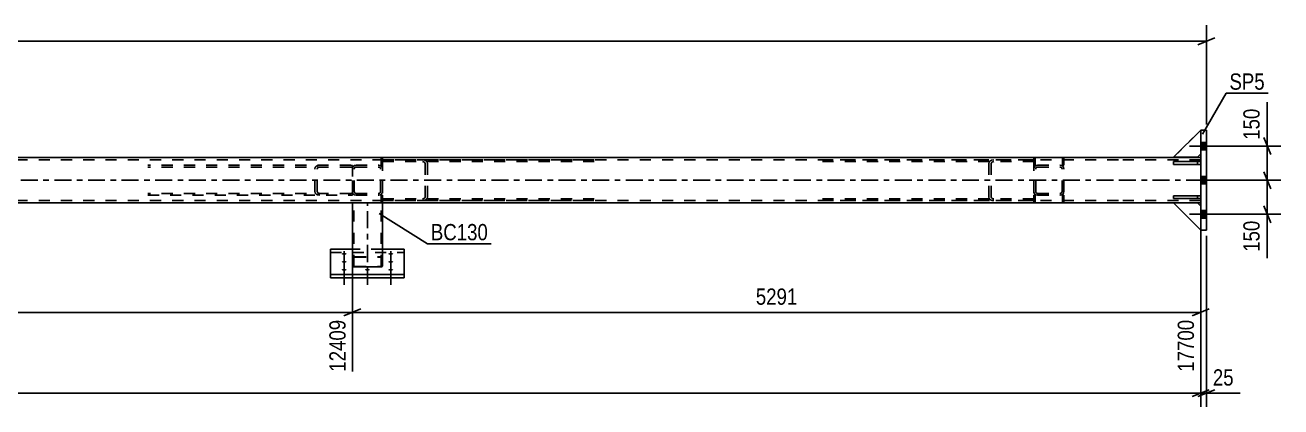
# Model space of a CAD drawing. Header units: millimetres. Extents: x -98 to 743, y -438 to 156.
# Drawn here: x 378.7 to 599.8, y -253.6 to -186.3 of the extents above; entities that cross this region are included whole.
import ezdxf

# ---------------------------------------------------------------- set-up
doc = ezdxf.new("R2010")
doc.units = ezdxf.units.MM
doc.linetypes.add('DXK_LINE_DOT2', pattern=[3.9198, 1.9599, -1.9599])
doc.linetypes.add('DXK_LINE_DOT3', pattern=[5.9187, 2.979, -0.9799, 0.9799, -0.9799])
doc.styles.add('Arial Narrow', font='ARIALN.TTF', dxfattribs={"height": 0.2})

# ---------------------------------------------------------------- blocks, each defined once
blk = doc.blocks.new('Part-761554712-5145 - 5026')
at = {"color": 7, "linetype": 'DXK_LINE_DOT2'}
for p, q in [((441.64, -210.04), (441.64, -217.24)), ((478.96, -210.04), (441.64, -210.04)), ((449.04, -210.09), (448.71, -210.04)), ((478.96, -210.36), (441.64, -210.36)), ((448.71, -210.36), (448.88, -210.39)), ((449.11, -210.56), (449.15, -210.68)), ((449.15, -216.6), (449.15, -210.68)), ((449.59, -210.68), (449.52, -210.44)), ((449.59, -216.6), (449.59, -210.68)), ((449.15, -216.6), (449.11, -216.73)), ((449.52, -216.85), (449.59, -216.6)), ((478.96, -216.92), (441.64, -216.92)), ((441.64, -217.24), (478.96, -217.24)), ((448.88, -216.9), (448.71, -216.92)), ((448.71, -217.24), (449.04, -217.2))]:
    blk.add_line(p, q, dxfattribs=at)
for centre, radius, start, end in [((448.77, -210.78), 0.401, 32.4104, 75.4453), ((448.84, -210.87), 0.802, 32.4104, 75.4453), ((448.77, -216.51), 0.401, 284.5547, 327.5896), ((448.84, -216.42), 0.802, 284.5547, 327.5896)]:
    blk.add_arc(centre, radius, start, end, dxfattribs=at)
blk = doc.blocks.new('Part-761554712-5135 - 5026')
at = {"color": 7, "linetype": 'DXK_LINE_DOT2'}
for p, q in [((556.6, -216.28), (556.36, -216.28)), ((556.36, -217.48), (556.36, -216.28)), ((556.36, -216.28), (556.36, -217.48)), ((556.6, -217.48), (556.6, -216.28)), ((556.6, -217.48), (556.6, -216.28)), ((556.36, -217.48), (556.6, -217.48))]:
    blk.add_line(p, q, dxfattribs=at)
blk = doc.blocks.new('Part-761554712-5141 - 5026')
at = {"color": 7, "linetype": 'DXK_LINE_DOT2'}
for p, q in [((436.41, -211.4), (436.36, -211.64)), ((436.36, -215.64), (436.36, -211.64)), ((436.68, -211.64), (436.71, -211.52)), ((436.68, -215.64), (436.68, -211.64)), ((437, -211), (436.76, -211.05)), ((436.88, -211.35), (437, -211.32)), ((437, -211), (441, -211)), ((437, -211.32), (441, -211.32)), ((441.25, -211.05), (441, -211)), ((441, -211.32), (441.12, -211.35)), ((441.3, -211.52), (441.32, -211.64)), ((441.32, -215.64), (441.32, -211.64)), ((441.64, -211.64), (441.59, -211.4)), ((441.64, -215.64), (441.64, -211.64)), ((436.36, -215.64), (436.41, -215.89)), ((436.71, -215.77), (436.68, -215.64)), ((436.76, -216.24), (437, -216.28)), ((437, -215.96), (436.88, -215.94)), ((437, -215.96), (441, -215.96)), ((437, -216.28), (441, -216.28)), ((441.12, -215.94), (441, -215.96)), ((441, -216.28), (441.25, -216.24)), ((441.32, -215.64), (441.3, -215.77)), ((441.59, -215.89), (441.64, -215.64))]:
    blk.add_line(p, q, dxfattribs=at)
at = {"color": 7, "linetype": 'DXK_LINE_DOT3'}
blk.add_line((439, -213.64), (439, -213.64), dxfattribs=at)
at = {"color": 7, "linetype": 'DXK_LINE_DOT2'}
for centre, radius, start, end in [((437, -211.64), 0.64, 112.5, 157.5), ((437, -211.64), 0.32, 112.5, 157.5), ((441, -211.64), 0.32, 22.5, 67.5), ((441, -211.64), 0.64, 22.5, 67.5), ((437, -215.64), 0.64, 202.5, 247.5), ((437, -215.64), 0.32, 202.5, 247.5), ((441, -215.64), 0.32, 292.5, 337.5), ((441, -215.64), 0.64, 292.5, 337.5)]:
    blk.add_arc(centre, radius, start, end, dxfattribs=at)
blk = doc.blocks.new('Part-761554712-5037 - 5026')
at = {"color": 2, "linetype": 'Continuous'}
for p, q in [((585.74, -222.44), (580.94, -217.64)), ((580.94, -217.64), (585.14, -217.64)), ((585.74, -218.24), (585.14, -217.64))]:
    blk.add_line(p, q, dxfattribs=at)
at = {"color": 7, "linetype": 'DXK_LINE_DOT2'}
blk.add_line((585.74, -218.24), (585.74, -222.44), dxfattribs=at)
blk = doc.blocks.new('Part-761554712-5038 - 5026')
at = {"color": 7, "linetype": 'DXK_LINE_DOT2'}
for p, q in [((585.14, -217.64), (580.94, -217.64)), ((580.94, -217.64), (585.74, -222.44)), ((585.74, -218.24), (585.14, -217.64)), ((585.74, -222.44), (585.74, -218.24))]:
    blk.add_line(p, q, dxfattribs=at)
blk = doc.blocks.new('Part-761554712-5039 - 5026')
at = {"color": 2, "linetype": 'Continuous'}
for p, q in [((580.94, -216.85), (580.94, -216.37)), ((585.74, -216.37), (580.94, -216.37)), ((585.74, -216.37), (585.74, -216.85)), ((585.74, -216.85), (580.94, -216.85))]:
    blk.add_line(p, q, dxfattribs=at)
at = {"color": 7, "linetype": 'DXK_LINE_DOT2'}
blk.add_line((585.14, -216.85), (585.14, -216.37), dxfattribs=at)
blk = doc.blocks.new('Part-761554712-5040 - 5026')
at = {"color": 2, "linetype": 'Continuous'}
for p, q in [((580.94, -210.85), (580.94, -210.37)), ((580.94, -210.37), (585.74, -210.37)), ((585.74, -210.85), (580.94, -210.85)), ((585.74, -210.37), (585.74, -210.85))]:
    blk.add_line(p, q, dxfattribs=at)
at = {"color": 7, "linetype": 'DXK_LINE_DOT2'}
blk.add_line((585.14, -210.85), (585.14, -210.37), dxfattribs=at)
blk = doc.blocks.new('Part-761554712-5041 - 5026')
at = {"color": 7, "linetype": 'DXK_LINE_DOT2'}
for p, q in [((585.74, -216.37), (580.94, -216.37)), ((580.94, -216.37), (580.94, -216.85)), ((585.14, -216.85), (585.14, -216.37)), ((585.74, -216.85), (585.74, -216.37)), ((580.94, -216.85), (585.74, -216.85))]:
    blk.add_line(p, q, dxfattribs=at)
blk = doc.blocks.new('Part-761554712-5042 - 5026')
at = {"color": 7, "linetype": 'DXK_LINE_DOT2'}
for p, q in [((585.74, -210.37), (580.94, -210.37)), ((580.94, -210.37), (580.94, -210.85)), ((580.94, -210.85), (585.74, -210.85)), ((585.14, -210.85), (585.14, -210.37)), ((585.74, -210.85), (585.74, -210.37))]:
    blk.add_line(p, q, dxfattribs=at)
blk = doc.blocks.new('Bolt-761554712-5044 - 5026')
at = {"linetype": 'Continuous'}
for points in [[(434.91, -226.77), (434.82, -226.76), (434.73, -226.75), (434.65, -226.74), (434.58, -226.72), (434.53, -226.69), (434.49, -226.66), (434.47, -226.63), (434.47, -226.6), (434.49, -226.57), (434.53, -226.54), (434.58, -226.51), (434.65, -226.49), (434.73, -226.48), (434.82, -226.47), (434.91, -226.46), (435, -226.47), (435.09, -226.48), (435.17, -226.49), (435.24, -226.51), (435.29, -226.54), (435.33, -226.57), (435.35, -226.6), (435.35, -226.63), (435.33, -226.66), (435.29, -226.69), (435.24, -226.72), (435.17, -226.74), (435.09, -226.75), (435, -226.76)], [(443.11, -226.77), (443.02, -226.76), (442.93, -226.75), (442.85, -226.74), (442.78, -226.72), (442.73, -226.69), (442.69, -226.66), (442.67, -226.63), (442.67, -226.6), (442.69, -226.57), (442.73, -226.54), (442.78, -226.51), (442.85, -226.49), (442.93, -226.48), (443.02, -226.47), (443.11, -226.46), (443.2, -226.47), (443.29, -226.48), (443.37, -226.49), (443.44, -226.51), (443.49, -226.54), (443.53, -226.57), (443.55, -226.6), (443.55, -226.63), (443.53, -226.66), (443.49, -226.69), (443.44, -226.72), (443.37, -226.74), (443.29, -226.75), (443.2, -226.76)], [(434.91, -228.17), (434.82, -228.16), (434.73, -228.15), (434.65, -228.14), (434.58, -228.12), (434.53, -228.09), (434.49, -228.06), (434.47, -228.03), (434.47, -228), (434.49, -227.97), (434.53, -227.94), (434.58, -227.92), (434.65, -227.9), (434.73, -227.88), (434.82, -227.87), (434.91, -227.87), (435, -227.87), (435.09, -227.88), (435.17, -227.9), (435.24, -227.92), (435.29, -227.94), (435.33, -227.97), (435.35, -228), (435.35, -228.03), (435.33, -228.06), (435.29, -228.09), (435.24, -228.12), (435.17, -228.14), (435.09, -228.15), (435, -228.16)], [(434.91, -229.57), (434.82, -229.57), (434.73, -229.56), (434.65, -229.54), (434.58, -229.52), (434.53, -229.49), (434.49, -229.47), (434.47, -229.44), (434.47, -229.4), (434.49, -229.37), (434.53, -229.34), (434.58, -229.32), (434.65, -229.3), (434.73, -229.28), (434.82, -229.27), (434.91, -229.27), (435, -229.27), (435.09, -229.28), (435.17, -229.3), (435.24, -229.32), (435.29, -229.34), (435.33, -229.37), (435.35, -229.4), (435.35, -229.44), (435.33, -229.47), (435.29, -229.49), (435.24, -229.52), (435.17, -229.54), (435.09, -229.56), (435, -229.57)], [(439.01, -229.57), (438.92, -229.57), (438.83, -229.56), (438.75, -229.54), (438.68, -229.52), (438.63, -229.49), (438.59, -229.47), (438.57, -229.44), (438.57, -229.4), (438.59, -229.37), (438.63, -229.34), (438.68, -229.32), (438.75, -229.3), (438.83, -229.28), (438.92, -229.27), (439.01, -229.27), (439.1, -229.27), (439.19, -229.28), (439.27, -229.3), (439.34, -229.32), (439.39, -229.34), (439.43, -229.37), (439.45, -229.4), (439.45, -229.44), (439.43, -229.47), (439.39, -229.49), (439.34, -229.52), (439.27, -229.54), (439.19, -229.56), (439.1, -229.57)], [(443.11, -228.17), (443.02, -228.16), (442.93, -228.15), (442.85, -228.14), (442.78, -228.12), (442.73, -228.09), (442.69, -228.06), (442.67, -228.03), (442.67, -228), (442.69, -227.97), (442.73, -227.94), (442.78, -227.92), (442.85, -227.9), (442.93, -227.88), (443.02, -227.87), (443.11, -227.87), (443.2, -227.87), (443.29, -227.88), (443.37, -227.9), (443.44, -227.92), (443.49, -227.94), (443.53, -227.97), (443.55, -228), (443.55, -228.03), (443.53, -228.06), (443.49, -228.09), (443.44, -228.12), (443.37, -228.14), (443.29, -228.15), (443.2, -228.16)], [(443.11, -229.57), (443.02, -229.57), (442.93, -229.56), (442.85, -229.54), (442.78, -229.52), (442.73, -229.49), (442.69, -229.47), (442.67, -229.44), (442.67, -229.4), (442.69, -229.37), (442.73, -229.34), (442.78, -229.32), (442.85, -229.3), (442.93, -229.28), (443.02, -229.27), (443.11, -229.27), (443.2, -229.27), (443.29, -229.28), (443.37, -229.3), (443.44, -229.32), (443.49, -229.34), (443.53, -229.37), (443.55, -229.4), (443.55, -229.44), (443.53, -229.47), (443.49, -229.49), (443.44, -229.52), (443.37, -229.54), (443.29, -229.56), (443.2, -229.57)]]:
    blk.add_hatch(color=1, dxfattribs=at).paths.add_polyline_path(points)
at = {"color": 1, "linetype": 'Continuous'}
for p, q in [((434.91, -226.13), (434.91, -229.25)), ((434.91, -227.53), (434.91, -230.65)), ((443.11, -226.13), (443.11, -229.25)), ((443.11, -227.53), (443.11, -230.65)), ((434.91, -228.93), (434.91, -232.05)), ((439.01, -228.93), (439.01, -232.05)), ((443.11, -228.93), (443.11, -232.05))]:
    blk.add_line(p, q, dxfattribs=at)
at = {"color": 1, "linetype": 'DXK_LINE_DOT2'}
blk.add_line((439.01, -226.13), (439.01, -229.25), dxfattribs=at)
blk = doc.blocks.new('Part-761554712-5115 - 5026')
at = {"color": 2, "linetype": 'Continuous'}
for p, q in [((586.74, -204.84), (585.74, -204.84)), ((585.74, -204.84), (585.74, -210.37)), ((586.74, -204.84), (586.74, -222.44)), ((585.74, -216.37), (585.74, -210.85)), ((585.74, -222.44), (585.74, -216.85)), ((586.74, -222.44), (585.74, -222.44))]:
    blk.add_line(p, q, dxfattribs=at)
at = {"color": 7, "linetype": 'DXK_LINE_DOT2'}
for p, q in [((585.74, -210.37), (585.74, -210.85)), ((585.74, -216.85), (585.74, -216.13))]:
    blk.add_line(p, q, dxfattribs=at)
blk = doc.blocks.new('Bolt-761554712-5051 - 5026')
at = {"linetype": 'Continuous'}
for points in [[(586.74, -208.3), (586.74, -206.98), (585.74, -206.98), (585.74, -208.3)], [(586.74, -208.3), (586.74, -206.98), (585.74, -206.98), (585.74, -208.3)], [(586.74, -208.3), (586.74, -206.98), (585.74, -206.98), (585.74, -208.3)], [(586.74, -208.3), (586.74, -206.98), (585.74, -206.98), (585.74, -208.3)], [(586.74, -214.3), (586.74, -212.98), (585.74, -212.98), (585.74, -214.3)], [(586.74, -214.3), (586.74, -212.98), (585.74, -212.98), (585.74, -214.3)], [(586.74, -220.3), (586.74, -218.98), (585.74, -218.98), (585.74, -220.3)], [(586.74, -220.3), (586.74, -218.98), (585.74, -218.98), (585.74, -220.3)], [(586.74, -220.3), (586.74, -218.98), (585.74, -218.98), (585.74, -220.3)], [(586.74, -220.3), (586.74, -218.98), (585.74, -218.98), (585.74, -220.3)]]:
    blk.add_hatch(color=1, dxfattribs=at).paths.add_polyline_path(points)
at = {"color": 1, "linetype": 'Continuous'}
for p, q in [((588.5, -207.64), (583.74, -207.64)), ((588.5, -207.64), (583.74, -207.64)), ((588.5, -207.64), (583.74, -207.64)), ((588.5, -207.64), (583.74, -207.64)), ((586.74, -206.98), (585.74, -206.98)), ((586.74, -206.98), (585.74, -206.98)), ((586.74, -206.98), (585.74, -206.98)), ((586.74, -206.98), (585.74, -206.98)), ((586.74, -208.3), (585.74, -208.3)), ((586.74, -208.3), (585.74, -208.3)), ((586.74, -208.3), (585.74, -208.3)), ((586.74, -208.3), (585.74, -208.3)), ((588.5, -213.64), (583.74, -213.64)), ((588.5, -213.64), (583.74, -213.64)), ((586.74, -212.98), (585.74, -212.98)), ((586.74, -212.98), (585.74, -212.98)), ((586.74, -214.3), (585.74, -214.3)), ((586.74, -214.3), (585.74, -214.3)), ((588.5, -219.64), (583.74, -219.64)), ((588.5, -219.64), (583.74, -219.64)), ((588.5, -219.64), (583.74, -219.64)), ((588.5, -219.64), (583.74, -219.64)), ((586.74, -218.98), (585.74, -218.98)), ((586.74, -218.98), (585.74, -218.98)), ((586.74, -218.98), (585.74, -218.98)), ((586.74, -218.98), (585.74, -218.98)), ((586.74, -220.3), (585.74, -220.3)), ((586.74, -220.3), (585.74, -220.3)), ((586.74, -220.3), (585.74, -220.3)), ((586.74, -220.3), (585.74, -220.3))]:
    blk.add_line(p, q, dxfattribs=at)
blk = doc.blocks.new('Part-761554712-5139 - 5026')
at = {"color": 7, "linetype": 'DXK_LINE_DOT2'}
for p, q in [((556.41, -211.4), (556.36, -211.64)), ((556.36, -215.64), (556.36, -211.64)), ((556.68, -211.64), (556.71, -211.52)), ((556.68, -215.64), (556.68, -211.64)), ((557, -211), (556.76, -211.05)), ((556.88, -211.35), (557, -211.32)), ((557, -211), (561, -211)), ((557, -211.32), (561, -211.32)), ((561.25, -211.05), (561, -211)), ((561, -211.32), (561.12, -211.35)), ((561.3, -211.52), (561.32, -211.64)), ((561.32, -215.64), (561.32, -211.64)), ((561.64, -211.64), (561.59, -211.4)), ((561.64, -215.64), (561.64, -211.64)), ((556.36, -215.64), (556.41, -215.89)), ((556.71, -215.77), (556.68, -215.64)), ((556.76, -216.24), (557, -216.28)), ((557, -215.96), (556.88, -215.94)), ((557, -215.96), (561, -215.96)), ((557, -216.28), (561, -216.28)), ((561.12, -215.94), (561, -215.96)), ((561, -216.28), (561.25, -216.24)), ((561.32, -215.64), (561.3, -215.77)), ((561.59, -215.89), (561.64, -215.64))]:
    blk.add_line(p, q, dxfattribs=at)
at = {"color": 7, "linetype": 'DXK_LINE_DOT3'}
blk.add_line((559, -213.64), (559, -213.64), dxfattribs=at)
at = {"color": 7, "linetype": 'DXK_LINE_DOT2'}
for centre, radius, start, end in [((557, -211.64), 0.64, 112.5, 157.5), ((557, -211.64), 0.32, 112.5, 157.5), ((561, -211.64), 0.32, 22.5, 67.5), ((561, -211.64), 0.64, 22.5, 67.5), ((557, -215.64), 0.64, 202.5, 247.5), ((557, -215.64), 0.32, 202.5, 247.5), ((561, -215.64), 0.32, 292.5, 337.5), ((561, -215.64), 0.64, 292.5, 337.5)]:
    blk.add_arc(centre, radius, start, end, dxfattribs=at)
blk = doc.blocks.new('Part-761554712-5062 - 5026')
at = {"color": 2, "linetype": 'Continuous'}
for p, q in [((571.24, -209.64), (-60, -209.64)), ((585.74, -209.64), (571.34, -209.64)), ((436.45, -217.64), (201.57, -217.64)), ((571.24, -217.64), (441.57, -217.64)), ((580.94, -217.64), (571.34, -217.64)), ((585.74, -217.64), (585.14, -217.64))]:
    blk.add_line(p, q, dxfattribs=at)
at = {"color": 7, "linetype": 'DXK_LINE_DOT2'}
for p, q in [((571.24, -210.04), (-60, -210.04)), ((585.74, -210.04), (571.34, -210.04)), ((585.74, -217.64), (585.74, -209.64)), ((571.24, -217.24), (-60, -217.24)), ((571.24, -217.64), (-43.56, -217.64)), ((441.57, -217.64), (436.45, -217.64)), ((585.74, -217.24), (571.34, -217.24)), ((585.74, -217.64), (571.34, -217.64)), ((585.14, -217.64), (580.94, -217.64))]:
    blk.add_line(p, q, dxfattribs=at)
at = {"color": 7, "linetype": 'DXK_LINE_DOT3'}
for p, q in [((-60, -213.64), (571.24, -213.64)), ((571.34, -213.64), (585.74, -213.64))]:
    blk.add_line(p, q, dxfattribs=at)
blk = doc.blocks.new('Part-761554712-5121 - 5026')
at = {"color": 7, "linetype": 'DXK_LINE_DOT2'}
for p, q in [((436.1, -211), (400.36, -211)), ((436.1, -211.32), (400.36, -211.32)), ((429.8, -211.4), (429.73, -211.64)), ((429.73, -215.64), (429.73, -211.64)), ((430.17, -211.64), (430.21, -211.52)), ((430.17, -215.64), (430.17, -211.64)), ((430.61, -211), (430.28, -211.05)), ((430.45, -211.35), (430.61, -211.32)), ((436.1, -211), (436.36, -211.04)), ((436.1, -211.32), (436.27, -211.35)), ((436.27, -211.35), (436.36, -211.39)), ((436.36, -211.04), (436.36, -216.25)), ((436.1, -215.96), (400.36, -215.96)), ((400.36, -216.28), (436.1, -216.28)), ((429.73, -215.64), (429.8, -215.89)), ((430.21, -215.77), (430.17, -215.64)), ((430.28, -216.24), (430.61, -216.28)), ((430.61, -215.96), (430.45, -215.94)), ((436.27, -215.94), (436.1, -215.96)), ((436.1, -216.28), (436.36, -216.25)), ((436.36, -215.9), (436.27, -215.94))]:
    blk.add_line(p, q, dxfattribs=at)
for centre, radius, start, end in [((430.48, -211.83), 0.802, 104.5547, 147.5896), ((430.55, -211.74), 0.401, 104.5547, 147.5896), ((430.48, -215.46), 0.802, 212.4104, 255.4453), ((430.55, -215.55), 0.401, 212.4104, 255.4453)]:
    blk.add_arc(centre, radius, start, end, dxfattribs=at)
blk = doc.blocks.new('Part-761554712-5068 - 5026')
at = {"color": 2, "linetype": 'Continuous'}
for p, q in [((432.51, -230.84), (432.51, -225.79)), ((436.37, -225.79), (432.51, -225.79)), ((445.51, -225.79), (441.65, -225.79)), ((445.51, -230.84), (445.51, -225.79)), ((432.51, -230.24), (445.51, -230.24)), ((432.51, -230.84), (445.51, -230.84))]:
    blk.add_line(p, q, dxfattribs=at)
at = {"color": 7, "linetype": 'DXK_LINE_DOT2'}
for p, q in [((432.51, -226.4), (445.51, -226.4)), ((441.65, -225.79), (436.37, -225.79))]:
    blk.add_line(p, q, dxfattribs=at)
blk = doc.blocks.new('Part-761554712-5122 - 5026')
at = {"color": 7, "linetype": 'DXK_LINE_DOT2'}
for p, q in [((441.65, -209.8), (441.41, -209.8)), ((441.41, -209.8), (441.41, -211)), ((441.41, -209.8), (441.41, -211)), ((441.65, -209.8), (441.65, -211)), ((441.65, -211), (441.65, -209.8)), ((441.41, -211), (441.65, -211))]:
    blk.add_line(p, q, dxfattribs=at)
blk = doc.blocks.new('Part-761554712-5079 - 5026')
at = {"color": 2, "linetype": 'Continuous'}
for p, q in [((436.37, -228.76), (436.37, -217.64)), ((441.57, -217.64), (436.45, -217.64)), ((441.65, -228.76), (441.65, -217.64)), ((436.41, -228.82), (436.37, -228.76)), ((436.51, -228.87), (436.41, -228.82)), ((436.67, -228.91), (436.51, -228.87)), ((436.85, -228.92), (436.67, -228.91)), ((436.85, -228.92), (441.17, -228.92)), ((441.35, -228.91), (441.17, -228.92)), ((441.51, -228.87), (441.35, -228.91)), ((441.61, -228.82), (441.51, -228.87)), ((441.65, -228.76), (441.61, -228.82))]:
    blk.add_line(p, q, dxfattribs=at)
at = {"color": 7, "linetype": 'DXK_LINE_DOT2'}
for p, q in [((436.45, -217.64), (436.37, -217.64)), ((436.61, -228.76), (436.61, -217.64)), ((441.65, -217.64), (441.17, -217.64)), ((441.39, -217.64), (441.41, -217.64)), ((441.41, -228.76), (441.41, -217.64)), ((436.37, -227.28), (436.41, -227.22)), ((436.41, -227.22), (436.51, -227.16)), ((436.51, -227.16), (436.67, -227.13)), ((436.63, -227.25), (436.61, -227.28)), ((436.68, -227.22), (436.63, -227.25)), ((436.67, -227.13), (436.85, -227.11)), ((436.76, -227.2), (436.68, -227.22)), ((436.85, -227.2), (436.76, -227.2)), ((436.85, -227.11), (441.17, -227.11)), ((436.85, -227.2), (441.17, -227.2)), ((441.17, -227.11), (441.35, -227.13)), ((441.26, -227.2), (441.17, -227.2)), ((441.34, -227.22), (441.26, -227.2)), ((441.34, -227.22), (441.35, -227.23)), ((441.35, -227.13), (441.51, -227.16)), ((441.35, -227.23), (441.39, -227.25)), ((441.41, -227.28), (441.39, -227.25)), ((441.51, -227.16), (441.61, -227.22)), ((441.61, -227.22), (441.65, -227.28)), ((436.61, -228.76), (436.63, -228.79)), ((436.63, -228.79), (436.68, -228.81)), ((436.68, -228.81), (436.76, -228.83)), ((436.76, -228.83), (436.85, -228.84)), ((436.85, -228.84), (441.17, -228.84)), ((441.17, -228.84), (441.26, -228.83)), ((441.26, -228.83), (441.34, -228.81)), ((441.34, -228.81), (441.39, -228.79)), ((441.39, -228.79), (441.41, -228.76))]:
    blk.add_line(p, q, dxfattribs=at)
at = {"color": 7, "linetype": 'DXK_LINE_DOT3'}
blk.add_line((439.01, -228.02), (439.01, -217.64), dxfattribs=at)
blk = doc.blocks.new('Part-761554712-5080 - 5026')
at = {"color": 7, "linetype": 'DXK_LINE_DOT2'}
for p, q in [((580.94, -209.61), (585.74, -204.81)), ((585.74, -204.81), (585.74, -209.01)), ((585.14, -209.61), (580.94, -209.61)), ((585.74, -209.01), (585.14, -209.61))]:
    blk.add_line(p, q, dxfattribs=at)
blk = doc.blocks.new('Part-761554712-5081 - 5026')
at = {"color": 2, "linetype": 'Continuous'}
for p, q in [((580.94, -209.61), (585.74, -204.81)), ((585.74, -204.81), (585.74, -204.84)), ((585.14, -209.61), (580.94, -209.61)), ((585.74, -209.01), (585.14, -209.61))]:
    blk.add_line(p, q, dxfattribs=at)
at = {"color": 7, "linetype": 'DXK_LINE_DOT2'}
blk.add_line((585.74, -204.84), (585.74, -209.01), dxfattribs=at)
blk = doc.blocks.new('Part-761554712-5082 - 5026')
at = {"color": 7, "linetype": 'DXK_LINE_DOT2'}
for p, q in [((580.94, -209.61), (585.74, -204.81)), ((585.74, -204.81), (585.74, -209.01)), ((585.14, -209.61), (580.94, -209.61)), ((585.74, -209.01), (585.14, -209.61))]:
    blk.add_line(p, q, dxfattribs=at)
blk = doc.blocks.new('Part-761554712-5083 - 5026')
at = {"color": 7, "linetype": 'DXK_LINE_DOT2'}
for p, q in [((585.14, -217.64), (580.94, -217.64)), ((580.94, -217.64), (585.74, -222.44)), ((585.74, -218.24), (585.14, -217.64)), ((585.74, -222.44), (585.74, -218.24))]:
    blk.add_line(p, q, dxfattribs=at)
blk = doc.blocks.new('Part-761554712-5138 - 5026')
at = {"color": 7, "linetype": 'DXK_LINE_DOT2'}
for p, q in [((441.65, -216.28), (441.41, -216.28)), ((441.41, -216.28), (441.41, -217.48)), ((441.41, -216.28), (441.41, -217.48)), ((441.65, -217.48), (441.65, -216.28)), ((441.65, -217.48), (441.65, -216.28)), ((441.65, -217.48), (441.41, -217.48))]:
    blk.add_line(p, q, dxfattribs=at)
blk = doc.blocks.new('Part-761554712-5109 - 5026')
at = {"color": 7, "linetype": 'DXK_LINE_DOT2'}
for p, q in [((519.04, -210.04), (556.36, -210.04)), ((549.3, -210.04), (548.96, -210.09)), ((556.36, -210.04), (556.36, -217.24)), ((556.36, -210.36), (519.04, -210.36)), ((548.48, -210.44), (548.42, -210.68)), ((548.42, -216.6), (548.42, -210.68)), ((548.86, -210.68), (548.89, -210.56)), ((548.86, -216.6), (548.86, -210.68)), ((549.13, -210.39), (549.3, -210.36)), ((548.42, -216.6), (548.48, -216.85)), ((548.89, -216.73), (548.86, -216.6)), ((556.36, -216.92), (519.04, -216.92)), ((556.36, -217.24), (519.04, -217.24)), ((548.96, -217.2), (549.3, -217.24)), ((549.3, -216.92), (549.13, -216.9))]:
    blk.add_line(p, q, dxfattribs=at)
for centre, radius, start, end in [((549.16, -210.87), 0.802, 104.5547, 147.5896), ((549.23, -210.78), 0.401, 104.5547, 147.5896), ((549.16, -216.42), 0.802, 212.4104, 255.4453), ((549.23, -216.51), 0.401, 212.4104, 255.4453)]:
    blk.add_arc(centre, radius, start, end, dxfattribs=at)
blk = doc.blocks.new('Part-761554712-5134 - 5026')
at = {"color": 7, "linetype": 'DXK_LINE_DOT2'}
for p, q in [((561.64, -216.28), (561.4, -216.28)), ((561.4, -216.28), (561.4, -217.48)), ((561.4, -216.28), (561.4, -217.48)), ((561.64, -217.48), (561.64, -216.28)), ((561.64, -217.48), (561.64, -216.28)), ((561.64, -217.48), (561.4, -217.48))]:
    blk.add_line(p, q, dxfattribs=at)
blk = doc.blocks.new('Part-761554712-5136 - 5026')
at = {"color": 7, "linetype": 'DXK_LINE_DOT2'}
for p, q in [((561.64, -209.8), (561.4, -209.8)), ((561.4, -209.8), (561.4, -211)), ((561.4, -209.8), (561.4, -211)), ((561.64, -209.8), (561.64, -211)), ((561.64, -211), (561.64, -209.8)), ((561.4, -211), (561.64, -211))]:
    blk.add_line(p, q, dxfattribs=at)
blk = doc.blocks.new('Part-761554712-5137 - 5026')
at = {"color": 7, "linetype": 'DXK_LINE_DOT2'}
for p, q in [((556.6, -209.8), (556.36, -209.8)), ((556.36, -209.8), (556.36, -211)), ((556.36, -209.8), (556.36, -211)), ((556.6, -211), (556.6, -209.8)), ((556.6, -211), (556.6, -209.8)), ((556.36, -211), (556.6, -211))]:
    blk.add_line(p, q, dxfattribs=at)
blk = doc.blocks.new('StraightDimension-761554712-5155 - 5026')
at = {"color": 7, "linetype": 'Continuous'}
for p, q in [((586.74, -203.84), (586.74, -186.33)), ((-61, -189.18), (586.74, -189.18)), ((585.24, -189.78), (588.24, -188.58))]:
    blk.add_line(p, q, dxfattribs=at)
blk = doc.blocks.new('StraightDimension-761554712-5166 - 5026')
at = {"color": 7, "linetype": 'Continuous'}
for p, q in [((596.85, -212.14), (598.05, -215.14)), ((586.74, -213.64), (599.85, -213.64)), ((597.45, -219.64), (597.45, -213.64)), ((598.05, -221.14), (596.85, -218.14)), ((587.74, -219.64), (599.85, -219.64))]:
    blk.add_line(p, q, dxfattribs=at)
at = {"color": 0}
blk.add_wipeout([(596.7, -220.17), (592.5, -220.17), (592.5, -226.85), (596.7, -226.85)], dxfattribs=at)
at = {"color": 7, "linetype": 'Continuous'}
blk.add_line((597.45, -219.64), (597.45, -227.38), dxfattribs=at)
blk.add_line((597.45, -219.64), (597.45, -227.38), dxfattribs=at)
at = {"color": 3, "style": 'Arial Narrow'}
blk.add_text('150', height=2.863, rotation=90.0002, dxfattribs=at).set_placement((596.1, -226.25))
blk = doc.blocks.new('StraightDimension-761554712-5177 - 5026')
at = {"color": 7, "linetype": 'Continuous'}
for p, q in [((587.74, -207.64), (599.85, -207.64)), ((596.85, -206.14), (598.05, -209.14)), ((597.45, -213.64), (597.45, -207.64)), ((598.05, -215.14), (596.85, -212.14)), ((586.74, -213.64), (599.85, -213.64))]:
    blk.add_line(p, q, dxfattribs=at)
at = {"color": 0}
blk.add_wipeout([(596.7, -200.43), (592.5, -200.43), (592.5, -207.12), (596.7, -207.12)], dxfattribs=at)
at = {"color": 7, "linetype": 'Continuous'}
blk.add_line((597.45, -207.64), (597.45, -199.91), dxfattribs=at)
blk.add_line((597.45, -207.64), (597.45, -199.91), dxfattribs=at)
at = {"color": 3, "style": 'Arial Narrow'}
blk.add_text('150', height=2.863, rotation=90.0002, dxfattribs=at).set_placement((596.1, -206.52))
blk = doc.blocks.new('StraightDimension-761554712-5271 - 5026')
at = {"color": 7, "linetype": 'Continuous'}
for p, q in [((585.74, -218.64), (585.74, -247.36)), ((436.37, -222.83), (436.37, -247.36)), ((437.87, -236.32), (434.87, -237.52)), ((584.24, -237.52), (587.24, -236.32)), ((436.37, -236.92), (585.74, -236.92))]:
    blk.add_line(p, q, dxfattribs=at)
at = {"color": 0}
blk.add_wipeout([(515.31, -236.17), (515.31, -231.97), (506.8, -231.97), (506.8, -236.17)], dxfattribs=at)
at = {"color": 0, "linetype": 'Continuous'}
blk.add_wipeout([(585.14, -237.62), (580.94, -237.62), (580.94, -247.96), (585.14, -247.96)], dxfattribs=at)
at = {"color": 3, "style": 'Arial Narrow'}
blk.add_text('5291', height=2.863, dxfattribs=at).set_placement((507.4, -235.57))
at = {"color": 3, "linetype": 'Continuous', "style": 'Arial Narrow'}
blk.add_text('17700', height=2.863, rotation=90.0002, dxfattribs=at).set_placement((584.54, -247.36))
blk = doc.blocks.new('StraightDimension-761554712-5282 - 5026')
at = {"color": 7, "linetype": 'Continuous'}
for p, q in [((436.37, -222.83), (436.37, -247.36)), ((434.87, -237.52), (437.87, -236.32)), ((196.37, -236.92), (436.37, -236.92))]:
    blk.add_line(p, q, dxfattribs=at)
at = {"color": 0, "linetype": 'Continuous'}
blk.add_wipeout([(435.77, -237.62), (431.57, -237.62), (431.57, -247.96), (435.77, -247.96)], dxfattribs=at)
at = {"color": 3, "linetype": 'Continuous', "style": 'Arial Narrow'}
blk.add_text('12409', height=2.863, rotation=90.0002, dxfattribs=at).set_placement((435.17, -247.36))
blk = doc.blocks.new('StraightDimension-761554712-5324 - 5026')
at = {"color": 7, "linetype": 'Continuous'}
for p, q in [((585.74, -223.44), (585.74, -253.56)), ((-60, -251.16), (585.74, -251.16)), ((584.24, -251.76), (587.24, -250.56))]:
    blk.add_line(p, q, dxfattribs=at)
blk = doc.blocks.new('StraightDimension-761554712-5346 - 5026')
at = {"color": 7, "linetype": 'Continuous'}
for p, q in [((585.74, -223.44), (585.74, -253.56)), ((586.74, -223.44), (586.74, -253.56)), ((584.24, -251.76), (587.24, -250.56)), ((588.24, -250.56), (585.24, -251.76)), ((585.74, -251.16), (586.74, -251.16))]:
    blk.add_line(p, q, dxfattribs=at)
at = {"color": 0}
blk.add_wipeout([(592.12, -250.41), (592.12, -246.21), (587.27, -246.21), (587.27, -250.41)], dxfattribs=at)
at = {"color": 7, "linetype": 'Continuous'}
blk.add_line((586.74, -251.16), (592.65, -251.16), dxfattribs=at)
blk.add_line((586.74, -251.16), (592.65, -251.16), dxfattribs=at)
at = {"color": 3, "style": 'Arial Narrow'}
blk.add_text('25', height=2.863, dxfattribs=at).set_placement((587.87, -249.81))
blk = doc.blocks.new('Mark-761554712-5075 - 5026')
at = {"color": 0}
blk.add_wipeout([(460.22, -224.22), (460.22, -221.22), (450.18, -221.22), (450.18, -224.22)], dxfattribs=at)
blk.add_wipeout([(460.22, -224.22), (460.22, -221.22), (450.18, -221.22), (450.18, -224.22)], dxfattribs=at)
at = {"color": 30, "linetype": 'Continuous'}
for p, q in [((441.05, -219.48), (449.58, -224.82)), ((449.58, -224.82), (460.82, -224.82))]:
    blk.add_line(p, q, dxfattribs=at)
at = {"color": 3, "style": 'Arial Narrow'}
blk.add_text('BC130', height=2.863, dxfattribs=at).set_placement((450.18, -224.22))
blk = doc.blocks.new('Mark-761554712-5111 - 5026')
at = {"color": 0}
blk.add_wipeout([(597, -197.7), (597, -194.7), (590.79, -194.7), (590.79, -197.7)], dxfattribs=at)
blk.add_wipeout([(597, -197.7), (597, -194.7), (590.79, -194.7), (590.79, -197.7)], dxfattribs=at)
at = {"color": 30, "linetype": 'Continuous'}
for p, q in [((586.07, -205.51), (590.19, -198.3)), ((590.19, -198.3), (597.6, -198.3))]:
    blk.add_line(p, q, dxfattribs=at)
at = {"color": 3, "style": 'Arial Narrow'}
blk.add_text('SP5', height=2.863, dxfattribs=at).set_placement((590.79, -197.7))

msp = doc.modelspace()

# ---------------------------------------------------------------- block references
for name in ['Part-761554712-5080 - 5026', 'Part-761554712-5081 - 5026', 'Part-761554712-5082 - 5026', 'Part-761554712-5115 - 5026', 'Bolt-761554712-5051 - 5026', 'Part-761554712-5062 - 5026', 'Part-761554712-5122 - 5026', 'Part-761554712-5145 - 5026', 'Part-761554712-5109 - 5026', 'Part-761554712-5137 - 5026', 'Part-761554712-5136 - 5026', 'Part-761554712-5121 - 5026', 'Part-761554712-5141 - 5026', 'Part-761554712-5139 - 5026', 'Part-761554712-5040 - 5026', 'Part-761554712-5042 - 5026', 'Part-761554712-5138 - 5026', 'Part-761554712-5135 - 5026', 'Part-761554712-5134 - 5026', 'Part-761554712-5039 - 5026', 'Part-761554712-5041 - 5026', 'Part-761554712-5079 - 5026', 'Part-761554712-5037 - 5026', 'Part-761554712-5038 - 5026', 'Part-761554712-5083 - 5026', 'Part-761554712-5068 - 5026', 'Bolt-761554712-5044 - 5026']:
    msp.add_blockref(name, (0, 0))

# ---------------------------------------------------------------- next in the draw order: block references
for name in ['StraightDimension-761554712-5155 - 5026', 'StraightDimension-761554712-5166 - 5026']:
    msp.add_blockref(name, (0, 0))

# ---------------------------------------------------------------- next in the draw order: block references
for name in ['StraightDimension-761554712-5177 - 5026', 'StraightDimension-761554712-5271 - 5026']:
    msp.add_blockref(name, (0, 0))

# ---------------------------------------------------------------- next in the draw order: block references
for name in ['Mark-761554712-5111 - 5026', 'StraightDimension-761554712-5282 - 5026']:
    msp.add_blockref(name, (0, 0))

# ---------------------------------------------------------------- next in the draw order: block references
msp.add_blockref('StraightDimension-761554712-5324 - 5026', (0, 0))

# ---------------------------------------------------------------- next in the draw order: block references
for name in ['Mark-761554712-5075 - 5026', 'StraightDimension-761554712-5346 - 5026']:
    msp.add_blockref(name, (0, 0))

doc.saveas('drawing.dxf')
